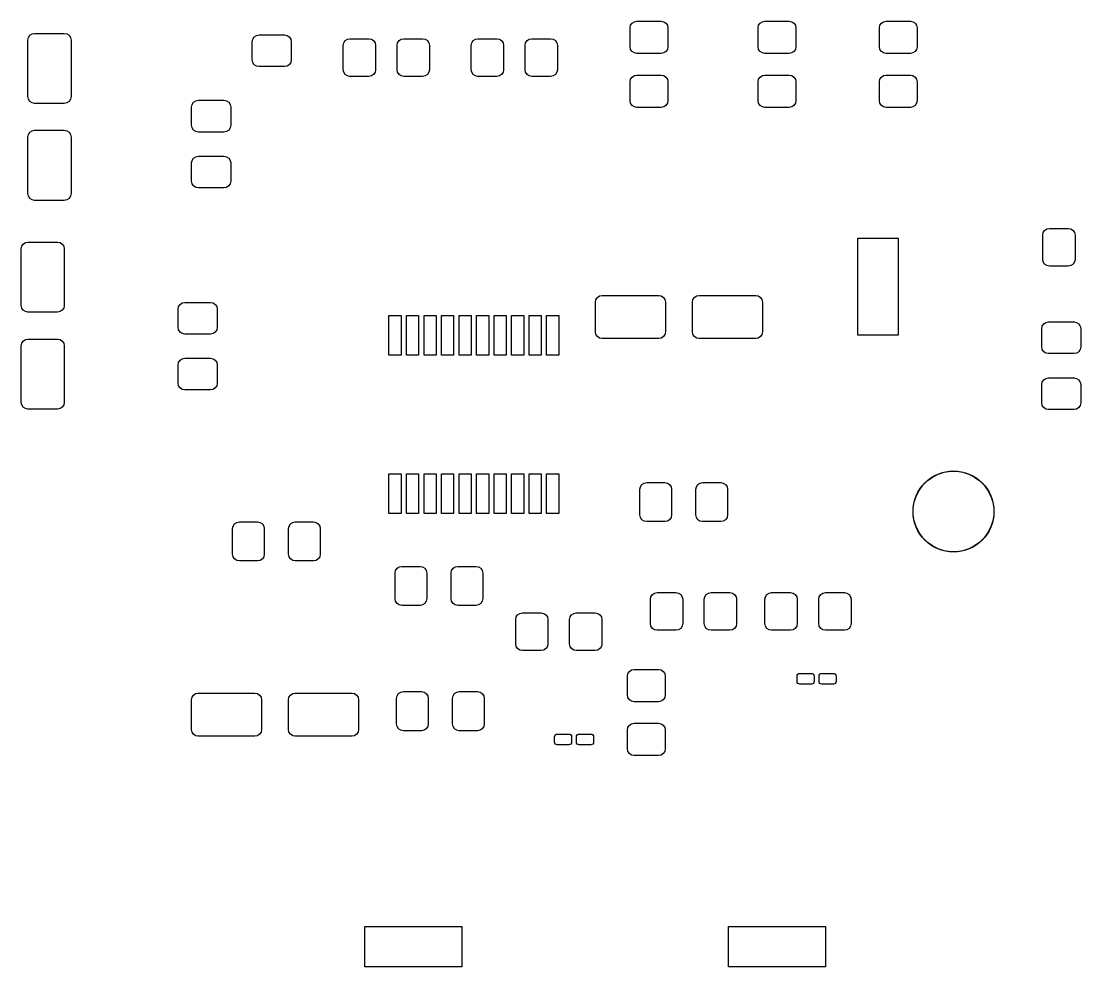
# Model space of a CAD drawing. Extents: x 2.21 to 8.82, y -5.68 to -2.98.
# Drawn here: x 3.886 to 5.434, y -5.61 to -4.228 of the extents above; entities that cross this region are included whole.
import ezdxf

# ---------------------------------------------------------------- set-up
doc = ezdxf.new("R2010")
doc.units = 0
doc.header["$MEASUREMENT"] = 0
doc.layers.add('BLACK', color=7, linetype='CONTINUOUS')

msp = doc.modelspace()

# ---------------------------------------------------------------- linework, layer by layer
at = {"layer": 'BLACK', "linetype": 'CONTINUOUS'}
for p, q in [((4.7756, -4.2382), (4.7763, -4.2344)), ((4.7756, -4.2657), (4.7756, -4.2382)), ((4.7763, -4.2344), (4.7785, -4.2312)), ((4.7785, -4.2312), (4.7817, -4.2291)), ((4.7817, -4.2291), (4.7854, -4.2283)), ((4.7854, -4.2283), (4.8209, -4.2283)), ((4.8209, -4.2283), (4.8246, -4.2291)), ((4.8246, -4.2291), (4.8278, -4.2312)), ((4.8278, -4.2312), (4.83, -4.2344)), ((4.83, -4.2344), (4.8307, -4.2382)), ((4.8307, -4.2382), (4.8307, -4.2657)), ((4.9626, -4.2382), (4.9633, -4.2344)), ((4.9626, -4.2657), (4.9626, -4.2382)), ((4.9633, -4.2344), (4.9655, -4.2312)), ((4.9655, -4.2312), (4.9687, -4.2291)), ((4.9687, -4.2291), (4.9724, -4.2283)), ((4.9724, -4.2283), (5.0079, -4.2283)), ((5.0079, -4.2283), (5.0116, -4.2291)), ((5.0116, -4.2291), (5.0148, -4.2312)), ((5.0148, -4.2312), (5.017, -4.2344)), ((5.017, -4.2344), (5.0177, -4.2382)), ((5.0177, -4.2382), (5.0177, -4.2657)), ((5.1398, -4.2382), (5.1405, -4.2344)), ((5.1398, -4.2657), (5.1398, -4.2382)), ((5.1405, -4.2344), (5.1426, -4.2312)), ((5.1426, -4.2312), (5.1458, -4.2291)), ((5.1458, -4.2291), (5.1496, -4.2283)), ((5.1496, -4.2283), (5.185, -4.2283)), ((5.185, -4.2283), (5.1888, -4.2291)), ((5.1888, -4.2291), (5.192, -4.2312)), ((5.192, -4.2312), (5.1941, -4.2344)), ((5.1941, -4.2344), (5.1949, -4.2382)), ((5.1949, -4.2382), (5.1949, -4.2657)), ((3.8957, -4.2559), (3.8964, -4.2521)), ((3.8957, -4.3386), (3.8957, -4.2559)), ((3.8964, -4.2521), (3.8986, -4.2489)), ((3.8986, -4.2489), (3.9017, -4.2468)), ((3.9017, -4.2468), (3.9055, -4.2461)), ((3.9055, -4.2461), (3.9488, -4.2461)), ((3.9488, -4.2461), (3.9526, -4.2468)), ((3.9526, -4.2468), (3.9558, -4.2489)), ((3.9558, -4.2489), (3.9579, -4.2521)), ((3.9579, -4.2521), (3.9587, -4.2559)), ((3.9587, -4.2559), (3.9587, -4.3386)), ((4.2234, -4.2584), (4.2242, -4.2546)), ((4.2242, -4.2546), (4.2263, -4.2514)), ((4.2263, -4.2514), (4.2295, -4.2493)), ((4.2295, -4.2493), (4.2333, -4.2485)), ((4.2333, -4.2485), (4.2707, -4.2485)), ((4.2707, -4.2485), (4.2744, -4.2493)), ((4.2744, -4.2493), (4.2776, -4.2514)), ((4.2776, -4.2514), (4.2798, -4.2546)), ((4.2798, -4.2546), (4.2805, -4.2584)), ((4.357, -4.26), (4.3592, -4.2568)), ((4.3592, -4.2568), (4.3624, -4.2547)), ((4.3624, -4.2547), (4.3661, -4.2539)), ((4.3661, -4.2539), (4.3937, -4.2539)), ((4.3937, -4.2539), (4.3975, -4.2547)), ((4.3975, -4.2547), (4.4007, -4.2568)), ((4.4007, -4.2568), (4.4028, -4.26)), ((4.4358, -4.26), (4.4379, -4.2568)), ((4.4379, -4.2568), (4.4411, -4.2547)), ((4.4411, -4.2547), (4.4449, -4.2539)), ((4.4449, -4.2539), (4.4724, -4.2539)), ((4.4724, -4.2539), (4.4762, -4.2547)), ((4.4762, -4.2547), (4.4794, -4.2568)), ((4.4794, -4.2568), (4.4815, -4.26)), ((4.5441, -4.26), (4.5462, -4.2568)), ((4.5462, -4.2568), (4.5494, -4.2547)), ((4.5494, -4.2547), (4.5531, -4.2539)), ((4.5531, -4.2539), (4.5807, -4.2539)), ((4.5807, -4.2539), (4.5845, -4.2547)), ((4.5845, -4.2547), (4.5877, -4.2568)), ((4.5877, -4.2568), (4.5898, -4.26)), ((4.6228, -4.26), (4.6249, -4.2568)), ((4.6249, -4.2568), (4.6281, -4.2547)), ((4.6281, -4.2547), (4.6319, -4.2539)), ((4.6319, -4.2539), (4.6594, -4.2539)), ((4.6594, -4.2539), (4.6632, -4.2547)), ((4.6632, -4.2547), (4.6664, -4.2568)), ((4.6664, -4.2568), (4.6685, -4.26)), ((4.2234, -4.2849), (4.2234, -4.2584)), ((4.2805, -4.2584), (4.2805, -4.2849)), ((4.3563, -4.2638), (4.357, -4.26)), ((4.3563, -4.2992), (4.3563, -4.2638)), ((4.4028, -4.26), (4.4035, -4.2638)), ((4.4035, -4.2638), (4.4035, -4.2992)), ((4.435, -4.2638), (4.4358, -4.26)), ((4.435, -4.2992), (4.435, -4.2638)), ((4.4815, -4.26), (4.4823, -4.2638)), ((4.4823, -4.2638), (4.4823, -4.2992)), ((4.5433, -4.2638), (4.5441, -4.26)), ((4.5433, -4.2992), (4.5433, -4.2638)), ((4.5898, -4.26), (4.5906, -4.2638)), ((4.5906, -4.2638), (4.5906, -4.2992)), ((4.622, -4.2638), (4.6228, -4.26)), ((4.622, -4.2992), (4.622, -4.2638)), ((4.6685, -4.26), (4.6693, -4.2638)), ((4.6693, -4.2638), (4.6693, -4.2992)), ((4.7763, -4.2695), (4.7756, -4.2657)), ((4.7785, -4.2727), (4.7763, -4.2695)), ((4.7817, -4.2748), (4.7785, -4.2727)), ((4.8278, -4.2727), (4.8246, -4.2748)), ((4.83, -4.2695), (4.8278, -4.2727)), ((4.8307, -4.2657), (4.83, -4.2695)), ((4.9633, -4.2695), (4.9626, -4.2657)), ((4.9655, -4.2727), (4.9633, -4.2695)), ((4.9687, -4.2748), (4.9655, -4.2727)), ((5.0148, -4.2727), (5.0116, -4.2748)), ((5.017, -4.2695), (5.0148, -4.2727)), ((5.0177, -4.2657), (5.017, -4.2695)), ((5.1405, -4.2695), (5.1398, -4.2657)), ((5.1426, -4.2727), (5.1405, -4.2695)), ((5.1458, -4.2748), (5.1426, -4.2727)), ((5.192, -4.2727), (5.1888, -4.2748)), ((5.1941, -4.2695), (5.192, -4.2727)), ((5.1949, -4.2657), (5.1941, -4.2695)), ((4.2242, -4.2887), (4.2234, -4.2849)), ((4.2805, -4.2849), (4.2798, -4.2887)), ((4.7854, -4.2756), (4.7817, -4.2748)), ((4.8209, -4.2756), (4.7854, -4.2756)), ((4.8246, -4.2748), (4.8209, -4.2756)), ((4.9724, -4.2756), (4.9687, -4.2748)), ((5.0079, -4.2756), (4.9724, -4.2756)), ((5.0116, -4.2748), (5.0079, -4.2756)), ((5.1496, -4.2756), (5.1458, -4.2748)), ((5.185, -4.2756), (5.1496, -4.2756)), ((5.1888, -4.2748), (5.185, -4.2756)), ((4.2263, -4.2919), (4.2242, -4.2887)), ((4.2295, -4.294), (4.2263, -4.2919)), ((4.2333, -4.2948), (4.2295, -4.294)), ((4.2707, -4.2948), (4.2333, -4.2948)), ((4.2744, -4.294), (4.2707, -4.2948)), ((4.2776, -4.2919), (4.2744, -4.294)), ((4.2798, -4.2887), (4.2776, -4.2919)), ((4.357, -4.303), (4.3563, -4.2992)), ((4.3592, -4.3062), (4.357, -4.303)), ((4.4028, -4.303), (4.4007, -4.3062)), ((4.4035, -4.2992), (4.4028, -4.303)), ((4.4358, -4.303), (4.435, -4.2992)), ((4.4379, -4.3062), (4.4358, -4.303)), ((4.4815, -4.303), (4.4794, -4.3062)), ((4.4823, -4.2992), (4.4815, -4.303)), ((4.5441, -4.303), (4.5433, -4.2992)), ((4.5462, -4.3062), (4.5441, -4.303)), ((4.5898, -4.303), (4.5877, -4.3062)), ((4.5906, -4.2992), (4.5898, -4.303)), ((4.6228, -4.303), (4.622, -4.2992)), ((4.6249, -4.3062), (4.6228, -4.303)), ((4.6685, -4.303), (4.6664, -4.3062)), ((4.6693, -4.2992), (4.6685, -4.303)), ((4.3624, -4.3083), (4.3592, -4.3062)), ((4.3661, -4.3091), (4.3624, -4.3083)), ((4.3937, -4.3091), (4.3661, -4.3091)), ((4.3975, -4.3083), (4.3937, -4.3091)), ((4.4007, -4.3062), (4.3975, -4.3083)), ((4.4411, -4.3083), (4.4379, -4.3062)), ((4.4449, -4.3091), (4.4411, -4.3083)), ((4.4724, -4.3091), (4.4449, -4.3091)), ((4.4762, -4.3083), (4.4724, -4.3091)), ((4.4794, -4.3062), (4.4762, -4.3083)), ((4.5494, -4.3083), (4.5462, -4.3062)), ((4.5531, -4.3091), (4.5494, -4.3083)), ((4.5807, -4.3091), (4.5531, -4.3091)), ((4.5845, -4.3083), (4.5807, -4.3091)), ((4.5877, -4.3062), (4.5845, -4.3083)), ((4.6281, -4.3083), (4.6249, -4.3062)), ((4.6319, -4.3091), (4.6281, -4.3083)), ((4.6594, -4.3091), (4.6319, -4.3091)), ((4.6632, -4.3083), (4.6594, -4.3091)), ((4.6664, -4.3062), (4.6632, -4.3083)), ((4.7756, -4.3169), (4.7763, -4.3132)), ((4.7756, -4.3445), (4.7756, -4.3169)), ((4.7763, -4.3132), (4.7785, -4.31)), ((4.7785, -4.31), (4.7817, -4.3078)), ((4.7817, -4.3078), (4.7854, -4.3071)), ((4.7854, -4.3071), (4.8209, -4.3071)), ((4.8209, -4.3071), (4.8246, -4.3078)), ((4.8246, -4.3078), (4.8278, -4.31)), ((4.8278, -4.31), (4.83, -4.3132)), ((4.83, -4.3132), (4.8307, -4.3169)), ((4.8307, -4.3169), (4.8307, -4.3445)), ((4.9626, -4.3169), (4.9633, -4.3132)), ((4.9626, -4.3445), (4.9626, -4.3169)), ((4.9633, -4.3132), (4.9655, -4.31)), ((4.9655, -4.31), (4.9687, -4.3078)), ((4.9687, -4.3078), (4.9724, -4.3071)), ((4.9724, -4.3071), (5.0079, -4.3071)), ((5.0079, -4.3071), (5.0116, -4.3078)), ((5.0116, -4.3078), (5.0148, -4.31)), ((5.0148, -4.31), (5.017, -4.3132)), ((5.017, -4.3132), (5.0177, -4.3169)), ((5.0177, -4.3169), (5.0177, -4.3445)), ((5.1398, -4.3169), (5.1405, -4.3132)), ((5.1398, -4.3445), (5.1398, -4.3169)), ((5.1405, -4.3132), (5.1426, -4.31)), ((5.1426, -4.31), (5.1458, -4.3078)), ((5.1458, -4.3078), (5.1496, -4.3071)), ((5.1496, -4.3071), (5.185, -4.3071)), ((5.185, -4.3071), (5.1888, -4.3078)), ((5.1888, -4.3078), (5.192, -4.31)), ((5.192, -4.31), (5.1941, -4.3132)), ((5.1941, -4.3132), (5.1949, -4.3169)), ((5.1949, -4.3169), (5.1949, -4.3445)), ((3.8964, -4.3423), (3.8957, -4.3386)), ((3.8986, -4.3455), (3.8964, -4.3423)), ((3.9017, -4.3477), (3.8986, -4.3455)), ((3.9055, -4.3484), (3.9017, -4.3477)), ((3.9488, -4.3484), (3.9055, -4.3484)), ((3.9526, -4.3477), (3.9488, -4.3484)), ((3.9558, -4.3455), (3.9526, -4.3477)), ((3.9579, -4.3423), (3.9558, -4.3455)), ((3.9587, -4.3386), (3.9579, -4.3423)), ((4.1348, -4.3538), (4.1356, -4.3501)), ((4.1356, -4.3501), (4.1377, -4.3469)), ((4.1377, -4.3469), (4.1409, -4.3447)), ((4.1409, -4.3447), (4.1447, -4.344)), ((4.1447, -4.344), (4.1821, -4.344)), ((4.1821, -4.344), (4.1859, -4.3447)), ((4.1859, -4.3447), (4.189, -4.3469)), ((4.189, -4.3469), (4.1912, -4.3501)), ((4.1912, -4.3501), (4.1919, -4.3538)), ((4.7763, -4.3483), (4.7756, -4.3445)), ((4.7785, -4.3514), (4.7763, -4.3483)), ((4.83, -4.3483), (4.8278, -4.3514)), ((4.8307, -4.3445), (4.83, -4.3483)), ((4.9633, -4.3483), (4.9626, -4.3445)), ((4.9655, -4.3514), (4.9633, -4.3483)), ((5.017, -4.3483), (5.0148, -4.3514)), ((5.0177, -4.3445), (5.017, -4.3483)), ((5.1405, -4.3483), (5.1398, -4.3445)), ((5.1426, -4.3514), (5.1405, -4.3483)), ((5.1941, -4.3483), (5.192, -4.3514)), ((5.1949, -4.3445), (5.1941, -4.3483)), ((4.1348, -4.3804), (4.1348, -4.3538)), ((4.1919, -4.3538), (4.1919, -4.3804)), ((4.7817, -4.3536), (4.7785, -4.3514)), ((4.7854, -4.3543), (4.7817, -4.3536)), ((4.8209, -4.3543), (4.7854, -4.3543)), ((4.8246, -4.3536), (4.8209, -4.3543)), ((4.8278, -4.3514), (4.8246, -4.3536)), ((4.9687, -4.3536), (4.9655, -4.3514)), ((4.9724, -4.3543), (4.9687, -4.3536)), ((5.0079, -4.3543), (4.9724, -4.3543)), ((5.0116, -4.3536), (5.0079, -4.3543)), ((5.0148, -4.3514), (5.0116, -4.3536)), ((5.1458, -4.3536), (5.1426, -4.3514)), ((5.1496, -4.3543), (5.1458, -4.3536)), ((5.185, -4.3543), (5.1496, -4.3543)), ((5.1888, -4.3536), (5.185, -4.3543)), ((5.192, -4.3514), (5.1888, -4.3536)), ((4.1356, -4.3842), (4.1348, -4.3804)), ((4.1919, -4.3804), (4.1912, -4.3842)), ((3.8957, -4.3976), (3.8964, -4.3939)), ((3.8964, -4.3939), (3.8986, -4.3907)), ((3.8986, -4.3907), (3.9017, -4.3885)), ((3.9017, -4.3885), (3.9055, -4.3878)), ((3.9055, -4.3878), (3.9488, -4.3878)), ((3.9488, -4.3878), (3.9526, -4.3885)), ((3.9526, -4.3885), (3.9558, -4.3907)), ((3.9558, -4.3907), (3.9579, -4.3939)), ((3.9579, -4.3939), (3.9587, -4.3976)), ((4.1377, -4.3874), (4.1356, -4.3842)), ((4.1409, -4.3895), (4.1377, -4.3874)), ((4.1447, -4.3903), (4.1409, -4.3895)), ((4.1821, -4.3903), (4.1447, -4.3903)), ((4.1859, -4.3895), (4.1821, -4.3903)), ((4.189, -4.3874), (4.1859, -4.3895)), ((4.1912, -4.3842), (4.189, -4.3874)), ((3.8957, -4.4803), (3.8957, -4.3976)), ((3.9587, -4.3976), (3.9587, -4.4803)), ((4.1377, -4.4286), (4.1409, -4.4264)), ((4.1409, -4.4264), (4.1447, -4.4257)), ((4.1447, -4.4257), (4.1821, -4.4257)), ((4.1821, -4.4257), (4.1859, -4.4264)), ((4.1859, -4.4264), (4.189, -4.4286)), ((4.1348, -4.4355), (4.1356, -4.4318)), ((4.1348, -4.4621), (4.1348, -4.4355)), ((4.1356, -4.4318), (4.1377, -4.4286)), ((4.189, -4.4286), (4.1912, -4.4318)), ((4.1912, -4.4318), (4.1919, -4.4355)), ((4.1919, -4.4355), (4.1919, -4.4621)), ((4.1356, -4.4659), (4.1348, -4.4621)), ((4.1377, -4.4691), (4.1356, -4.4659)), ((4.1409, -4.4712), (4.1377, -4.4691)), ((4.1447, -4.4719), (4.1409, -4.4712)), ((4.1821, -4.4719), (4.1447, -4.4719)), ((4.1859, -4.4712), (4.1821, -4.4719)), ((4.189, -4.4691), (4.1859, -4.4712)), ((4.1912, -4.4659), (4.189, -4.4691)), ((4.1919, -4.4621), (4.1912, -4.4659)), ((3.8964, -4.4841), (3.8957, -4.4803)), ((3.8986, -4.4873), (3.8964, -4.4841)), ((3.9017, -4.4894), (3.8986, -4.4873)), ((3.9055, -4.4902), (3.9017, -4.4894)), ((3.9526, -4.4894), (3.9488, -4.4902)), ((3.9558, -4.4873), (3.9526, -4.4894)), ((3.9579, -4.4841), (3.9558, -4.4873)), ((3.9587, -4.4803), (3.9579, -4.4841)), ((3.9488, -4.4902), (3.9055, -4.4902)), ((5.3791, -4.5373), (5.3812, -4.5341)), ((5.3812, -4.5341), (5.3844, -4.5319)), ((5.3844, -4.5319), (5.3881, -4.5312)), ((5.3881, -4.5312), (5.4157, -4.5312)), ((5.4157, -4.5312), (5.4195, -4.5319)), ((5.4195, -4.5319), (5.4227, -4.5341)), ((5.4227, -4.5341), (5.4248, -4.5373)), ((3.8919, -4.5519), (3.8957, -4.5512)), ((3.8957, -4.5512), (3.939, -4.5512)), ((3.939, -4.5512), (3.9427, -4.5519)), ((5.1083, -4.5846), (5.1083, -4.5453)), ((5.1083, -4.5453), (5.1673, -4.5453)), ((5.1673, -4.5453), (5.1673, -4.5846)), ((5.3783, -4.541), (5.3791, -4.5373)), ((5.3783, -4.5765), (5.3783, -4.541)), ((5.4248, -4.5373), (5.4256, -4.541)), ((5.4256, -4.541), (5.4256, -4.5765)), ((3.8858, -4.561), (3.8866, -4.5573)), ((3.8858, -4.6437), (3.8858, -4.561)), ((3.8866, -4.5573), (3.8887, -4.5541)), ((3.8887, -4.5541), (3.8919, -4.5519)), ((3.9427, -4.5519), (3.9459, -4.5541)), ((3.9459, -4.5541), (3.9481, -4.5573)), ((3.9481, -4.5573), (3.9488, -4.561)), ((3.9488, -4.561), (3.9488, -4.6437)), ((5.3791, -4.5802), (5.3783, -4.5765)), ((5.3812, -4.5834), (5.3791, -4.5802)), ((5.4248, -4.5802), (5.4227, -4.5834)), ((5.4256, -4.5765), (5.4248, -4.5802)), ((5.1083, -4.6476), (5.1083, -4.5846)), ((5.1673, -4.5846), (5.1673, -4.6476)), ((5.3844, -4.5855), (5.3812, -4.5834)), ((5.3881, -4.5863), (5.3844, -4.5855)), ((5.4157, -4.5863), (5.3881, -4.5863)), ((5.4195, -4.5855), (5.4157, -4.5863)), ((5.4227, -4.5834), (5.4195, -4.5855)), ((3.8866, -4.6475), (3.8858, -4.6437)), ((3.9488, -4.6437), (3.9481, -4.6475)), ((4.1159, -4.6453), (4.118, -4.6422)), ((4.118, -4.6422), (4.1212, -4.64)), ((4.1212, -4.64), (4.125, -4.6393)), ((4.125, -4.6393), (4.1624, -4.6393)), ((4.1624, -4.6393), (4.1662, -4.64)), ((4.1662, -4.64), (4.1694, -4.6422)), ((4.1694, -4.6422), (4.1715, -4.6453)), ((4.7248, -4.639), (4.7256, -4.6352)), ((4.7248, -4.6823), (4.7248, -4.639)), ((4.7256, -4.6352), (4.7277, -4.632)), ((4.7277, -4.632), (4.7309, -4.6299)), ((4.7309, -4.6299), (4.7346, -4.6291)), ((4.7346, -4.6291), (4.8173, -4.6291)), ((4.8173, -4.6291), (4.8211, -4.6299)), ((4.8211, -4.6299), (4.8243, -4.632)), ((4.8243, -4.632), (4.8264, -4.6352)), ((4.8264, -4.6352), (4.8272, -4.639)), ((4.8272, -4.639), (4.8272, -4.6823)), ((4.8665, -4.639), (4.8673, -4.6352)), ((4.8665, -4.6823), (4.8665, -4.639)), ((4.8673, -4.6352), (4.8694, -4.632)), ((4.8694, -4.632), (4.8726, -4.6299)), ((4.8726, -4.6299), (4.8764, -4.6291)), ((4.8764, -4.6291), (4.9591, -4.6291)), ((4.9591, -4.6291), (4.9628, -4.6299)), ((4.9628, -4.6299), (4.966, -4.632)), ((4.966, -4.632), (4.9681, -4.6352)), ((4.9681, -4.6352), (4.9689, -4.639)), ((4.9689, -4.639), (4.9689, -4.6823)), ((3.8887, -4.6507), (3.8866, -4.6475)), ((3.8919, -4.6528), (3.8887, -4.6507)), ((3.8957, -4.6535), (3.8919, -4.6528)), ((3.939, -4.6535), (3.8957, -4.6535)), ((3.9427, -4.6528), (3.939, -4.6535)), ((3.9459, -4.6507), (3.9427, -4.6528)), ((3.9481, -4.6475), (3.9459, -4.6507)), ((4.1152, -4.6491), (4.1159, -4.6453)), ((4.1152, -4.6757), (4.1152, -4.6491)), ((4.1715, -4.6453), (4.1722, -4.6491)), ((4.1722, -4.6491), (4.1722, -4.6757)), ((4.4232, -4.7165), (4.4232, -4.6584)), ((4.4232, -4.6584), (4.4409, -4.6584)), ((4.4409, -4.6584), (4.4409, -4.7165)), ((4.4488, -4.7165), (4.4488, -4.6584)), ((4.4488, -4.6584), (4.4665, -4.6584)), ((4.4665, -4.6584), (4.4665, -4.7165)), ((4.4744, -4.7165), (4.4744, -4.6584)), ((4.4744, -4.6584), (4.4921, -4.6584)), ((4.4921, -4.6584), (4.4921, -4.7165)), ((4.5, -4.7165), (4.5, -4.6584)), ((4.5, -4.6584), (4.5177, -4.6584)), ((4.5177, -4.6584), (4.5177, -4.7165)), ((4.5256, -4.7165), (4.5256, -4.6584)), ((4.5256, -4.6584), (4.5433, -4.6584)), ((4.5433, -4.6584), (4.5433, -4.7165)), ((4.5512, -4.7165), (4.5512, -4.6584)), ((4.5512, -4.6584), (4.5689, -4.6584)), ((4.5689, -4.6584), (4.5689, -4.7165)), ((4.5768, -4.7165), (4.5768, -4.6584)), ((4.5768, -4.6584), (4.5945, -4.6584)), ((4.5945, -4.6584), (4.5945, -4.7165)), ((4.6024, -4.7165), (4.6024, -4.6584)), ((4.6024, -4.6584), (4.6201, -4.6584)), ((4.6201, -4.6584), (4.6201, -4.7165)), ((4.628, -4.7165), (4.628, -4.6584)), ((4.628, -4.6584), (4.6457, -4.6584)), ((4.6457, -4.6584), (4.6457, -4.7165)), ((4.6535, -4.7165), (4.6535, -4.6584)), ((4.6535, -4.6584), (4.6713, -4.6584)), ((4.6713, -4.6584), (4.6713, -4.7165)), ((5.1083, -4.687), (5.1083, -4.6476)), ((5.1673, -4.6476), (5.1673, -4.687)), ((5.3769, -4.6777), (5.3777, -4.674)), ((5.3777, -4.674), (5.3798, -4.6708)), ((5.3798, -4.6708), (5.383, -4.6686)), ((5.383, -4.6686), (5.3868, -4.6679)), ((5.3868, -4.6679), (5.4242, -4.6679)), ((5.4242, -4.6679), (5.4279, -4.6686)), ((5.4279, -4.6686), (5.4311, -4.6708)), ((5.4311, -4.6708), (5.4333, -4.674)), ((5.4333, -4.674), (5.434, -4.6777)), ((4.1159, -4.6795), (4.1152, -4.6757)), ((4.118, -4.6826), (4.1159, -4.6795)), ((4.1212, -4.6848), (4.118, -4.6826)), ((4.125, -4.6855), (4.1212, -4.6848)), ((4.1624, -4.6855), (4.125, -4.6855)), ((4.1662, -4.6848), (4.1624, -4.6855)), ((4.1694, -4.6826), (4.1662, -4.6848)), ((4.1715, -4.6795), (4.1694, -4.6826)), ((4.1722, -4.6757), (4.1715, -4.6795)), ((4.7256, -4.6861), (4.7248, -4.6823)), ((4.7277, -4.6892), (4.7256, -4.6861)), ((4.7309, -4.6914), (4.7277, -4.6892)), ((4.8243, -4.6892), (4.8211, -4.6914)), ((4.8264, -4.6861), (4.8243, -4.6892)), ((4.8272, -4.6823), (4.8264, -4.6861)), ((4.8673, -4.6861), (4.8665, -4.6823)), ((4.8694, -4.6892), (4.8673, -4.6861)), ((4.8726, -4.6914), (4.8694, -4.6892)), ((4.966, -4.6892), (4.9628, -4.6914)), ((4.9681, -4.6861), (4.966, -4.6892)), ((4.9689, -4.6823), (4.9681, -4.6861)), ((5.1673, -4.687), (5.1083, -4.687)), ((5.3769, -4.7043), (5.3769, -4.6777)), ((5.434, -4.6777), (5.434, -4.7043)), ((3.8858, -4.7028), (3.8866, -4.699)), ((3.8858, -4.7854), (3.8858, -4.7028)), ((3.8866, -4.699), (3.8887, -4.6958)), ((3.8887, -4.6958), (3.8919, -4.6937)), ((3.8919, -4.6937), (3.8957, -4.6929)), ((3.8957, -4.6929), (3.939, -4.6929)), ((3.939, -4.6929), (3.9427, -4.6937)), ((3.9427, -4.6937), (3.9459, -4.6958)), ((3.9459, -4.6958), (3.9481, -4.699)), ((3.9481, -4.699), (3.9488, -4.7028)), ((3.9488, -4.7028), (3.9488, -4.7854)), ((4.7346, -4.6921), (4.7309, -4.6914)), ((4.8173, -4.6921), (4.7346, -4.6921)), ((4.8211, -4.6914), (4.8173, -4.6921)), ((4.8764, -4.6921), (4.8726, -4.6914)), ((4.9591, -4.6921), (4.8764, -4.6921)), ((4.9628, -4.6914), (4.9591, -4.6921)), ((5.3777, -4.7081), (5.3769, -4.7043)), ((5.434, -4.7043), (5.4333, -4.7081)), ((4.118, -4.7238), (4.1212, -4.7217)), ((4.1212, -4.7217), (4.125, -4.721)), ((4.125, -4.721), (4.1624, -4.721)), ((4.1624, -4.721), (4.1662, -4.7217)), ((4.1662, -4.7217), (4.1694, -4.7238)), ((4.4409, -4.7165), (4.4232, -4.7165)), ((4.4665, -4.7165), (4.4488, -4.7165)), ((4.4921, -4.7165), (4.4744, -4.7165)), ((4.5177, -4.7165), (4.5, -4.7165)), ((4.5433, -4.7165), (4.5256, -4.7165)), ((4.5689, -4.7165), (4.5512, -4.7165)), ((4.5945, -4.7165), (4.5768, -4.7165)), ((4.6201, -4.7165), (4.6024, -4.7165)), ((4.6457, -4.7165), (4.628, -4.7165)), ((4.6713, -4.7165), (4.6535, -4.7165)), ((5.3798, -4.7113), (5.3777, -4.7081)), ((5.383, -4.7134), (5.3798, -4.7113)), ((5.3868, -4.7142), (5.383, -4.7134)), ((5.4242, -4.7142), (5.3868, -4.7142)), ((5.4279, -4.7134), (5.4242, -4.7142)), ((5.4311, -4.7113), (5.4279, -4.7134)), ((5.4333, -4.7081), (5.4311, -4.7113)), ((4.1152, -4.7308), (4.1159, -4.727)), ((4.1152, -4.7574), (4.1152, -4.7308)), ((4.1159, -4.727), (4.118, -4.7238)), ((4.1694, -4.7238), (4.1715, -4.727)), ((4.1715, -4.727), (4.1722, -4.7308)), ((4.1722, -4.7308), (4.1722, -4.7574)), ((5.3777, -4.7557), (5.3798, -4.7525)), ((5.3798, -4.7525), (5.383, -4.7503)), ((5.383, -4.7503), (5.3868, -4.7496)), ((5.3868, -4.7496), (5.4242, -4.7496)), ((5.4242, -4.7496), (5.4279, -4.7503)), ((5.4279, -4.7503), (5.4311, -4.7525)), ((5.4311, -4.7525), (5.4333, -4.7557)), ((4.1159, -4.7611), (4.1152, -4.7574)), ((4.118, -4.7643), (4.1159, -4.7611)), ((4.1212, -4.7665), (4.118, -4.7643)), ((4.125, -4.7672), (4.1212, -4.7665)), ((4.1624, -4.7672), (4.125, -4.7672)), ((4.1662, -4.7665), (4.1624, -4.7672)), ((4.1694, -4.7643), (4.1662, -4.7665)), ((4.1715, -4.7611), (4.1694, -4.7643)), ((4.1722, -4.7574), (4.1715, -4.7611)), ((5.3769, -4.7594), (5.3777, -4.7557)), ((5.3769, -4.786), (5.3769, -4.7594)), ((5.4333, -4.7557), (5.434, -4.7594)), ((5.434, -4.7594), (5.434, -4.786)), ((3.8866, -4.7892), (3.8858, -4.7854)), ((3.8887, -4.7924), (3.8866, -4.7892)), ((3.8919, -4.7945), (3.8887, -4.7924)), ((3.8957, -4.7953), (3.8919, -4.7945)), ((3.939, -4.7953), (3.8957, -4.7953)), ((3.9427, -4.7945), (3.939, -4.7953)), ((3.9459, -4.7924), (3.9427, -4.7945)), ((3.9481, -4.7892), (3.9459, -4.7924)), ((3.9488, -4.7854), (3.9481, -4.7892)), ((5.3777, -4.7898), (5.3769, -4.786)), ((5.3798, -4.793), (5.3777, -4.7898)), ((5.383, -4.7951), (5.3798, -4.793)), ((5.3868, -4.7958), (5.383, -4.7951)), ((5.4242, -4.7958), (5.3868, -4.7958)), ((5.4279, -4.7951), (5.4242, -4.7958)), ((5.4311, -4.793), (5.4279, -4.7951)), ((5.4333, -4.7898), (5.4311, -4.793)), ((5.434, -4.786), (5.4333, -4.7898)), ((4.4232, -4.9479), (4.4232, -4.8898)), ((4.4232, -4.8898), (4.4409, -4.8898)), ((4.4409, -4.8898), (4.4409, -4.9479)), ((4.4488, -4.9479), (4.4488, -4.8898)), ((4.4488, -4.8898), (4.4665, -4.8898)), ((4.4665, -4.8898), (4.4665, -4.9479)), ((4.4744, -4.9479), (4.4744, -4.8898)), ((4.4744, -4.8898), (4.4921, -4.8898)), ((4.4921, -4.8898), (4.4921, -4.9479)), ((4.5, -4.9479), (4.5, -4.8898)), ((4.5, -4.8898), (4.5177, -4.8898)), ((4.5177, -4.8898), (4.5177, -4.9479)), ((4.5256, -4.9479), (4.5256, -4.8898)), ((4.5256, -4.8898), (4.5433, -4.8898)), ((4.5433, -4.8898), (4.5433, -4.9479)), ((4.5512, -4.9479), (4.5512, -4.8898)), ((4.5512, -4.8898), (4.5689, -4.8898)), ((4.5689, -4.8898), (4.5689, -4.9479)), ((4.5768, -4.9479), (4.5768, -4.8898)), ((4.5768, -4.8898), (4.5945, -4.8898)), ((4.5945, -4.8898), (4.5945, -4.9479)), ((4.6024, -4.9479), (4.6024, -4.8898)), ((4.6024, -4.8898), (4.6201, -4.8898)), ((4.6201, -4.8898), (4.6201, -4.9479)), ((4.628, -4.9479), (4.628, -4.8898)), ((4.628, -4.8898), (4.6457, -4.8898)), ((4.6457, -4.8898), (4.6457, -4.9479)), ((4.6535, -4.9479), (4.6535, -4.8898)), ((4.6535, -4.8898), (4.6713, -4.8898)), ((4.6713, -4.8898), (4.6713, -4.9479)), ((5.2172, -4.8945), (5.2254, -4.8903)), ((5.2254, -4.8903), (5.2342, -4.8875)), ((5.2342, -4.8875), (5.2434, -4.886)), ((5.2434, -4.886), (5.2527, -4.886)), ((5.2527, -4.886), (5.2618, -4.8875)), ((5.2618, -4.8875), (5.2706, -4.8903)), ((5.2706, -4.8903), (5.2789, -4.8945)), ((4.7906, -4.9086), (4.7927, -4.9054)), ((4.7927, -4.9054), (4.7959, -4.9033)), ((4.7959, -4.9033), (4.7997, -4.9026)), ((4.7997, -4.9026), (4.8263, -4.9026)), ((4.8263, -4.9026), (4.83, -4.9033)), ((4.83, -4.9033), (4.8332, -4.9054)), ((4.8332, -4.9054), (4.8354, -4.9086)), ((4.8723, -4.9086), (4.8744, -4.9054)), ((4.8744, -4.9054), (4.8776, -4.9033)), ((4.8776, -4.9033), (4.8814, -4.9026)), ((4.8814, -4.9026), (4.908, -4.9026)), ((4.908, -4.9026), (4.9117, -4.9033)), ((4.9117, -4.9033), (4.9149, -4.9054)), ((4.9149, -4.9054), (4.9171, -4.9086)), ((5.1977, -4.914), (5.2031, -4.9065)), ((5.2031, -4.9065), (5.2097, -4.9)), ((5.2097, -4.9), (5.2172, -4.8945)), ((5.2789, -4.8945), (5.2864, -4.9)), ((5.2864, -4.9), (5.2929, -4.9065)), ((5.2929, -4.9065), (5.2984, -4.914)), ((4.7899, -4.9124), (4.7906, -4.9086)), ((4.7899, -4.9498), (4.7899, -4.9124)), ((4.8354, -4.9086), (4.8361, -4.9124)), ((4.8361, -4.9124), (4.8361, -4.9498)), ((4.8716, -4.9124), (4.8723, -4.9086)), ((4.8716, -4.9498), (4.8716, -4.9124)), ((4.9171, -4.9086), (4.9178, -4.9124)), ((4.9178, -4.9124), (4.9178, -4.9498)), ((5.1906, -4.9311), (5.1935, -4.9223)), ((5.1935, -4.9223), (5.1977, -4.914)), ((5.2984, -4.914), (5.3026, -4.9223)), ((5.3026, -4.9223), (5.3055, -4.9311)), ((5.1892, -4.9402), (5.1906, -4.9311)), ((5.3055, -4.9311), (5.3069, -4.9402)), ((4.4409, -4.9479), (4.4232, -4.9479)), ((4.4665, -4.9479), (4.4488, -4.9479)), ((4.4921, -4.9479), (4.4744, -4.9479)), ((4.5177, -4.9479), (4.5, -4.9479)), ((4.5433, -4.9479), (4.5256, -4.9479)), ((4.5689, -4.9479), (4.5512, -4.9479)), ((4.5945, -4.9479), (4.5768, -4.9479)), ((4.6201, -4.9479), (4.6024, -4.9479)), ((4.6457, -4.9479), (4.628, -4.9479)), ((4.6713, -4.9479), (4.6535, -4.9479)), ((4.7906, -4.9536), (4.7899, -4.9498)), ((4.7927, -4.9568), (4.7906, -4.9536)), ((4.8354, -4.9536), (4.8332, -4.9568)), ((4.8361, -4.9498), (4.8354, -4.9536)), ((4.8723, -4.9536), (4.8716, -4.9498)), ((4.8744, -4.9568), (4.8723, -4.9536)), ((4.9171, -4.9536), (4.9149, -4.9568)), ((4.9178, -4.9498), (4.9171, -4.9536)), ((5.1892, -4.9495), (5.1892, -4.9402)), ((5.1906, -4.9587), (5.1892, -4.9495)), ((5.3069, -4.9495), (5.3055, -4.9587)), ((5.3069, -4.9402), (5.3069, -4.9495)), ((4.1948, -4.9699), (4.1955, -4.9661)), ((4.1955, -4.9661), (4.1977, -4.9629)), ((4.1977, -4.9629), (4.2009, -4.9608)), ((4.2009, -4.9608), (4.2046, -4.96)), ((4.2046, -4.96), (4.2312, -4.96)), ((4.2312, -4.96), (4.235, -4.9608)), ((4.235, -4.9608), (4.2382, -4.9629)), ((4.2382, -4.9629), (4.2403, -4.9661)), ((4.2403, -4.9661), (4.241, -4.9699)), ((4.2765, -4.9699), (4.2772, -4.9661)), ((4.2772, -4.9661), (4.2794, -4.9629)), ((4.2794, -4.9629), (4.2826, -4.9608)), ((4.2826, -4.9608), (4.2863, -4.96)), ((4.2863, -4.96), (4.3129, -4.96)), ((4.3129, -4.96), (4.3167, -4.9608)), ((4.3167, -4.9608), (4.3199, -4.9629)), ((4.3199, -4.9629), (4.322, -4.9661)), ((4.322, -4.9661), (4.3227, -4.9699)), ((4.7959, -4.9589), (4.7927, -4.9568)), ((4.7997, -4.9596), (4.7959, -4.9589)), ((4.8263, -4.9596), (4.7997, -4.9596)), ((4.83, -4.9589), (4.8263, -4.9596)), ((4.8332, -4.9568), (4.83, -4.9589)), ((4.8776, -4.9589), (4.8744, -4.9568)), ((4.8814, -4.9596), (4.8776, -4.9589)), ((4.908, -4.9596), (4.8814, -4.9596)), ((4.9117, -4.9589), (4.908, -4.9596)), ((4.9149, -4.9568), (4.9117, -4.9589)), ((5.1935, -4.9675), (5.1906, -4.9587)), ((5.1977, -4.9757), (5.1935, -4.9675)), ((5.3026, -4.9675), (5.2984, -4.9757)), ((5.3055, -4.9587), (5.3026, -4.9675)), ((4.1948, -5.0073), (4.1948, -4.9699)), ((4.241, -4.9699), (4.241, -5.0073)), ((4.2765, -5.0073), (4.2765, -4.9699)), ((4.3227, -4.9699), (4.3227, -5.0073)), ((5.2031, -4.9832), (5.1977, -4.9757)), ((5.2097, -4.9898), (5.2031, -4.9832)), ((5.2929, -4.9832), (5.2864, -4.9898)), ((5.2984, -4.9757), (5.2929, -4.9832)), ((5.2172, -4.9952), (5.2097, -4.9898)), ((5.2254, -4.9994), (5.2172, -4.9952)), ((5.2342, -5.0023), (5.2254, -4.9994)), ((5.2706, -4.9994), (5.2618, -5.0023)), ((5.2789, -4.9952), (5.2706, -4.9994)), ((5.2864, -4.9898), (5.2789, -4.9952)), ((4.1955, -5.0111), (4.1948, -5.0073)), ((4.1977, -5.0142), (4.1955, -5.0111)), ((4.2009, -5.0164), (4.1977, -5.0142)), ((4.2382, -5.0142), (4.235, -5.0164)), ((4.2403, -5.0111), (4.2382, -5.0142)), ((4.241, -5.0073), (4.2403, -5.0111)), ((4.2772, -5.0111), (4.2765, -5.0073)), ((4.2794, -5.0142), (4.2772, -5.0111)), ((4.2826, -5.0164), (4.2794, -5.0142)), ((4.3199, -5.0142), (4.3167, -5.0164)), ((4.322, -5.0111), (4.3199, -5.0142)), ((4.3227, -5.0073), (4.322, -5.0111)), ((5.2434, -5.0038), (5.2342, -5.0023)), ((5.2527, -5.0038), (5.2434, -5.0038)), ((5.2618, -5.0023), (5.2527, -5.0038)), ((4.2046, -5.0171), (4.2009, -5.0164)), ((4.2312, -5.0171), (4.2046, -5.0171)), ((4.235, -5.0164), (4.2312, -5.0171)), ((4.2863, -5.0171), (4.2826, -5.0164)), ((4.3129, -5.0171), (4.2863, -5.0171)), ((4.3167, -5.0164), (4.3129, -5.0171)), ((4.4322, -5.0348), (4.4329, -5.0311)), ((4.4329, -5.0311), (4.4351, -5.0279)), ((4.4351, -5.0279), (4.4383, -5.0257)), ((4.4383, -5.0257), (4.442, -5.025)), ((4.442, -5.025), (4.4686, -5.025)), ((4.4686, -5.025), (4.4724, -5.0257)), ((4.4724, -5.0257), (4.4756, -5.0279)), ((4.4756, -5.0279), (4.4777, -5.0311)), ((4.4777, -5.0311), (4.4784, -5.0348)), ((4.5139, -5.0348), (4.5146, -5.0311)), ((4.5146, -5.0311), (4.5168, -5.0279)), ((4.5168, -5.0279), (4.52, -5.0257)), ((4.52, -5.0257), (4.5237, -5.025)), ((4.5237, -5.025), (4.5503, -5.025)), ((4.5503, -5.025), (4.5541, -5.0257)), ((4.5541, -5.0257), (4.5573, -5.0279)), ((4.5573, -5.0279), (4.5594, -5.0311)), ((4.5594, -5.0311), (4.5601, -5.0348)), ((4.4322, -5.0722), (4.4322, -5.0348)), ((4.4784, -5.0348), (4.4784, -5.0722)), ((4.5139, -5.0722), (4.5139, -5.0348)), ((4.5601, -5.0348), (4.5601, -5.0722)), ((4.4329, -5.076), (4.4322, -5.0722)), ((4.4351, -5.0792), (4.4329, -5.076)), ((4.4777, -5.076), (4.4756, -5.0792)), ((4.4784, -5.0722), (4.4777, -5.076)), ((4.5146, -5.076), (4.5139, -5.0722)), ((4.5168, -5.0792), (4.5146, -5.076)), ((4.5594, -5.076), (4.5573, -5.0792)), ((4.5601, -5.0722), (4.5594, -5.076)), ((4.8051, -5.0732), (4.8059, -5.0695)), ((4.8051, -5.1087), (4.8051, -5.0732)), ((4.8059, -5.0695), (4.808, -5.0663)), ((4.808, -5.0663), (4.8112, -5.0641)), ((4.8112, -5.0641), (4.815, -5.0634)), ((4.815, -5.0634), (4.8425, -5.0634)), ((4.8425, -5.0634), (4.8463, -5.0641)), ((4.8463, -5.0641), (4.8495, -5.0663)), ((4.8495, -5.0663), (4.8516, -5.0695)), ((4.8516, -5.0695), (4.8524, -5.0732)), ((4.8524, -5.0732), (4.8524, -5.1087)), ((4.8839, -5.0732), (4.8846, -5.0695)), ((4.8839, -5.1087), (4.8839, -5.0732)), ((4.8846, -5.0695), (4.8867, -5.0663)), ((4.8867, -5.0663), (4.8899, -5.0641)), ((4.8899, -5.0641), (4.8937, -5.0634)), ((4.8937, -5.0634), (4.9213, -5.0634)), ((4.9213, -5.0634), (4.925, -5.0641)), ((4.925, -5.0641), (4.9282, -5.0663)), ((4.9282, -5.0663), (4.9304, -5.0695)), ((4.9304, -5.0695), (4.9311, -5.0732)), ((4.9311, -5.0732), (4.9311, -5.1087)), ((4.9724, -5.0732), (4.9732, -5.0695)), ((4.9724, -5.1087), (4.9724, -5.0732)), ((4.9732, -5.0695), (4.9753, -5.0663)), ((4.9753, -5.0663), (4.9785, -5.0641)), ((4.9785, -5.0641), (4.9823, -5.0634)), ((4.9823, -5.0634), (5.0098, -5.0634)), ((5.0098, -5.0634), (5.0136, -5.0641)), ((5.0136, -5.0641), (5.0168, -5.0663)), ((5.0168, -5.0663), (5.0189, -5.0695)), ((5.0189, -5.0695), (5.0197, -5.0732)), ((5.0197, -5.0732), (5.0197, -5.1087)), ((5.0512, -5.0732), (5.0519, -5.0695)), ((5.0512, -5.1087), (5.0512, -5.0732)), ((5.0519, -5.0695), (5.0541, -5.0663)), ((5.0541, -5.0663), (5.0573, -5.0641)), ((5.0573, -5.0641), (5.061, -5.0634)), ((5.061, -5.0634), (5.0886, -5.0634)), ((5.0886, -5.0634), (5.0923, -5.0641)), ((5.0923, -5.0641), (5.0955, -5.0663)), ((5.0955, -5.0663), (5.0977, -5.0695)), ((5.0977, -5.0695), (5.0984, -5.0732)), ((5.0984, -5.0732), (5.0984, -5.1087)), ((4.4383, -5.0813), (4.4351, -5.0792)), ((4.442, -5.0821), (4.4383, -5.0813)), ((4.4686, -5.0821), (4.442, -5.0821)), ((4.4724, -5.0813), (4.4686, -5.0821)), ((4.4756, -5.0792), (4.4724, -5.0813)), ((4.52, -5.0813), (4.5168, -5.0792)), ((4.5237, -5.0821), (4.52, -5.0813)), ((4.5503, -5.0821), (4.5237, -5.0821)), ((4.5541, -5.0813), (4.5503, -5.0821)), ((4.5573, -5.0792), (4.5541, -5.0813)), ((4.6143, -5.0937), (4.6181, -5.0929)), ((4.6181, -5.0929), (4.6457, -5.0929)), ((4.6457, -5.0929), (4.6494, -5.0937)), ((4.6931, -5.0937), (4.6969, -5.0929)), ((4.6969, -5.0929), (4.7244, -5.0929)), ((4.7244, -5.0929), (4.7282, -5.0937)), ((4.6083, -5.1028), (4.609, -5.099)), ((4.6083, -5.1382), (4.6083, -5.1028)), ((4.609, -5.099), (4.6112, -5.0958)), ((4.6112, -5.0958), (4.6143, -5.0937)), ((4.6494, -5.0937), (4.6526, -5.0958)), ((4.6526, -5.0958), (4.6548, -5.099)), ((4.6548, -5.099), (4.6555, -5.1028)), ((4.6555, -5.1028), (4.6555, -5.1382)), ((4.687, -5.1028), (4.6878, -5.099)), ((4.687, -5.1382), (4.687, -5.1028)), ((4.6878, -5.099), (4.6899, -5.0958)), ((4.6899, -5.0958), (4.6931, -5.0937)), ((4.7282, -5.0937), (4.7314, -5.0958)), ((4.7314, -5.0958), (4.7335, -5.099)), ((4.7335, -5.099), (4.7343, -5.1028)), ((4.7343, -5.1028), (4.7343, -5.1382)), ((4.8059, -5.1124), (4.8051, -5.1087)), ((4.8524, -5.1087), (4.8516, -5.1124)), ((4.8846, -5.1124), (4.8839, -5.1087)), ((4.9311, -5.1087), (4.9304, -5.1124)), ((4.9732, -5.1124), (4.9724, -5.1087)), ((5.0197, -5.1087), (5.0189, -5.1124)), ((5.0519, -5.1124), (5.0512, -5.1087)), ((5.0984, -5.1087), (5.0977, -5.1124)), ((4.808, -5.1156), (4.8059, -5.1124)), ((4.8112, -5.1178), (4.808, -5.1156)), ((4.815, -5.1185), (4.8112, -5.1178)), ((4.8425, -5.1185), (4.815, -5.1185)), ((4.8463, -5.1178), (4.8425, -5.1185)), ((4.8495, -5.1156), (4.8463, -5.1178)), ((4.8516, -5.1124), (4.8495, -5.1156)), ((4.8867, -5.1156), (4.8846, -5.1124)), ((4.8899, -5.1178), (4.8867, -5.1156)), ((4.8937, -5.1185), (4.8899, -5.1178)), ((4.9213, -5.1185), (4.8937, -5.1185)), ((4.925, -5.1178), (4.9213, -5.1185)), ((4.9282, -5.1156), (4.925, -5.1178)), ((4.9304, -5.1124), (4.9282, -5.1156)), ((4.9753, -5.1156), (4.9732, -5.1124)), ((4.9785, -5.1178), (4.9753, -5.1156)), ((4.9823, -5.1185), (4.9785, -5.1178)), ((5.0098, -5.1185), (4.9823, -5.1185)), ((5.0136, -5.1178), (5.0098, -5.1185)), ((5.0168, -5.1156), (5.0136, -5.1178)), ((5.0189, -5.1124), (5.0168, -5.1156)), ((5.0541, -5.1156), (5.0519, -5.1124)), ((5.0573, -5.1178), (5.0541, -5.1156)), ((5.061, -5.1185), (5.0573, -5.1178)), ((5.0886, -5.1185), (5.061, -5.1185)), ((5.0923, -5.1178), (5.0886, -5.1185)), ((5.0955, -5.1156), (5.0923, -5.1178)), ((5.0977, -5.1124), (5.0955, -5.1156)), ((4.609, -5.142), (4.6083, -5.1382)), ((4.6555, -5.1382), (4.6548, -5.142)), ((4.6878, -5.142), (4.687, -5.1382)), ((4.7343, -5.1382), (4.7335, -5.142)), ((4.6112, -5.1451), (4.609, -5.142)), ((4.6143, -5.1473), (4.6112, -5.1451)), ((4.6181, -5.148), (4.6143, -5.1473)), ((4.6457, -5.148), (4.6181, -5.148)), ((4.6494, -5.1473), (4.6457, -5.148)), ((4.6526, -5.1451), (4.6494, -5.1473)), ((4.6548, -5.142), (4.6526, -5.1451)), ((4.6899, -5.1451), (4.6878, -5.142)), ((4.6931, -5.1473), (4.6899, -5.1451)), ((4.6969, -5.148), (4.6931, -5.1473)), ((4.7244, -5.148), (4.6969, -5.148)), ((4.7282, -5.1473), (4.7244, -5.148)), ((4.7314, -5.1451), (4.7282, -5.1473)), ((4.7335, -5.142), (4.7314, -5.1451)), ((4.7717, -5.1854), (4.7724, -5.1817)), ((4.7717, -5.213), (4.7717, -5.1854)), ((4.7724, -5.1817), (4.7745, -5.1785)), ((4.7745, -5.1785), (4.7777, -5.1763)), ((4.7777, -5.1763), (4.7815, -5.1756)), ((4.7815, -5.1756), (4.8169, -5.1756)), ((4.8169, -5.1756), (4.8207, -5.1763)), ((4.8207, -5.1763), (4.8239, -5.1785)), ((4.8239, -5.1785), (4.826, -5.1817)), ((4.826, -5.1817), (4.8268, -5.1854)), ((4.8268, -5.1854), (4.8268, -5.213)), ((5.0194, -5.1854), (5.0197, -5.1839)), ((5.0194, -5.1933), (5.0194, -5.1854)), ((5.0197, -5.1839), (5.0205, -5.1826)), ((5.0205, -5.1826), (5.0218, -5.1818)), ((5.0218, -5.1818), (5.0233, -5.1815)), ((5.0233, -5.1815), (5.0405, -5.1815)), ((5.0405, -5.1815), (5.042, -5.1818)), ((5.042, -5.1818), (5.0432, -5.1826)), ((5.0432, -5.1826), (5.0441, -5.1839)), ((5.0441, -5.1839), (5.0444, -5.1854)), ((5.0444, -5.1854), (5.0444, -5.1933)), ((5.0515, -5.1854), (5.0518, -5.1839)), ((5.0515, -5.1933), (5.0515, -5.1854)), ((5.0518, -5.1839), (5.0526, -5.1826)), ((5.0526, -5.1826), (5.0539, -5.1818)), ((5.0539, -5.1818), (5.0554, -5.1815)), ((5.0554, -5.1815), (5.0725, -5.1815)), ((5.0725, -5.1815), (5.074, -5.1818)), ((5.074, -5.1818), (5.0753, -5.1826)), ((5.0753, -5.1826), (5.0762, -5.1839)), ((5.0762, -5.1839), (5.0765, -5.1854)), ((5.0765, -5.1854), (5.0765, -5.1933)), ((5.0197, -5.1948), (5.0194, -5.1933)), ((5.0205, -5.1961), (5.0197, -5.1948)), ((5.0218, -5.1969), (5.0205, -5.1961)), ((5.0233, -5.1972), (5.0218, -5.1969)), ((5.0405, -5.1972), (5.0233, -5.1972)), ((5.042, -5.1969), (5.0405, -5.1972)), ((5.0432, -5.1961), (5.042, -5.1969)), ((5.0441, -5.1948), (5.0432, -5.1961)), ((5.0444, -5.1933), (5.0441, -5.1948)), ((5.0518, -5.1948), (5.0515, -5.1933)), ((5.0526, -5.1961), (5.0518, -5.1948)), ((5.0539, -5.1969), (5.0526, -5.1961)), ((5.0554, -5.1972), (5.0539, -5.1969)), ((5.0725, -5.1972), (5.0554, -5.1972)), ((5.074, -5.1969), (5.0725, -5.1972)), ((5.0753, -5.1961), (5.074, -5.1969)), ((5.0762, -5.1948), (5.0753, -5.1961)), ((5.0765, -5.1933), (5.0762, -5.1948)), ((4.1346, -5.2201), (4.1354, -5.2163)), ((4.1354, -5.2163), (4.1375, -5.2131)), ((4.1375, -5.2131), (4.1407, -5.211)), ((4.1407, -5.211), (4.1445, -5.2102)), ((4.1445, -5.2102), (4.2272, -5.2102)), ((4.2272, -5.2102), (4.2309, -5.211)), ((4.2309, -5.211), (4.2341, -5.2131)), ((4.2341, -5.2131), (4.2363, -5.2163)), ((4.2363, -5.2163), (4.237, -5.2201)), ((4.2764, -5.2201), (4.2771, -5.2163)), ((4.2771, -5.2163), (4.2793, -5.2131)), ((4.2793, -5.2131), (4.2825, -5.211)), ((4.2825, -5.211), (4.2862, -5.2102)), ((4.2862, -5.2102), (4.3689, -5.2102)), ((4.3689, -5.2102), (4.3727, -5.211)), ((4.3727, -5.211), (4.3759, -5.2131)), ((4.3759, -5.2131), (4.378, -5.2163)), ((4.378, -5.2163), (4.3787, -5.2201)), ((4.4344, -5.2179), (4.4351, -5.2141)), ((4.4351, -5.2141), (4.4372, -5.211)), ((4.4372, -5.211), (4.4404, -5.2088)), ((4.4404, -5.2088), (4.4442, -5.2081)), ((4.4442, -5.2081), (4.4708, -5.2081)), ((4.4708, -5.2081), (4.4745, -5.2088)), ((4.4745, -5.2088), (4.4777, -5.211)), ((4.4777, -5.211), (4.4799, -5.2141)), ((4.4799, -5.2141), (4.4806, -5.2179)), ((4.516, -5.2179), (4.5168, -5.2141)), ((4.5168, -5.2141), (4.5189, -5.211)), ((4.5189, -5.211), (4.5221, -5.2088)), ((4.5221, -5.2088), (4.5259, -5.2081)), ((4.5259, -5.2081), (4.5525, -5.2081)), ((4.5525, -5.2081), (4.5562, -5.2088)), ((4.5562, -5.2088), (4.5594, -5.211)), ((4.5594, -5.211), (4.5616, -5.2141)), ((4.5616, -5.2141), (4.5623, -5.2179)), ((4.7724, -5.2168), (4.7717, -5.213)), ((4.7745, -5.22), (4.7724, -5.2168)), ((4.826, -5.2168), (4.8239, -5.22)), ((4.8268, -5.213), (4.826, -5.2168)), ((4.1346, -5.2634), (4.1346, -5.2201)), ((4.237, -5.2201), (4.237, -5.2634)), ((4.2764, -5.2634), (4.2764, -5.2201)), ((4.3787, -5.2201), (4.3787, -5.2634)), ((4.4344, -5.2553), (4.4344, -5.2179)), ((4.4806, -5.2179), (4.4806, -5.2553)), ((4.516, -5.2553), (4.516, -5.2179)), ((4.5623, -5.2179), (4.5623, -5.2553)), ((4.7777, -5.2221), (4.7745, -5.22)), ((4.7815, -5.2228), (4.7777, -5.2221)), ((4.8169, -5.2228), (4.7815, -5.2228)), ((4.8207, -5.2221), (4.8169, -5.2228)), ((4.8239, -5.22), (4.8207, -5.2221)), ((4.1354, -5.2672), (4.1346, -5.2634)), ((4.237, -5.2634), (4.2363, -5.2672)), ((4.2771, -5.2672), (4.2764, -5.2634)), ((4.3787, -5.2634), (4.378, -5.2672)), ((4.4351, -5.2591), (4.4344, -5.2553)), ((4.4372, -5.2623), (4.4351, -5.2591)), ((4.4404, -5.2644), (4.4372, -5.2623)), ((4.4777, -5.2623), (4.4745, -5.2644)), ((4.4799, -5.2591), (4.4777, -5.2623)), ((4.4806, -5.2553), (4.4799, -5.2591)), ((4.5168, -5.2591), (4.516, -5.2553)), ((4.5189, -5.2623), (4.5168, -5.2591)), ((4.5221, -5.2644), (4.5189, -5.2623)), ((4.5594, -5.2623), (4.5562, -5.2644)), ((4.5616, -5.2591), (4.5594, -5.2623)), ((4.5623, -5.2553), (4.5616, -5.2591)), ((4.7717, -5.2642), (4.7724, -5.2604)), ((4.7724, -5.2604), (4.7745, -5.2572)), ((4.7745, -5.2572), (4.7777, -5.2551)), ((4.7777, -5.2551), (4.7815, -5.2543)), ((4.7815, -5.2543), (4.8169, -5.2543)), ((4.8169, -5.2543), (4.8207, -5.2551)), ((4.8207, -5.2551), (4.8239, -5.2572)), ((4.8239, -5.2572), (4.826, -5.2604)), ((4.826, -5.2604), (4.8268, -5.2642)), ((4.1375, -5.2703), (4.1354, -5.2672)), ((4.1407, -5.2725), (4.1375, -5.2703)), ((4.1445, -5.2732), (4.1407, -5.2725)), ((4.2272, -5.2732), (4.1445, -5.2732)), ((4.2309, -5.2725), (4.2272, -5.2732)), ((4.2341, -5.2703), (4.2309, -5.2725)), ((4.2363, -5.2672), (4.2341, -5.2703)), ((4.2793, -5.2703), (4.2771, -5.2672)), ((4.2825, -5.2725), (4.2793, -5.2703)), ((4.2862, -5.2732), (4.2825, -5.2725)), ((4.3689, -5.2732), (4.2862, -5.2732)), ((4.3727, -5.2725), (4.3689, -5.2732)), ((4.3759, -5.2703), (4.3727, -5.2725)), ((4.378, -5.2672), (4.3759, -5.2703)), ((4.4442, -5.2652), (4.4404, -5.2644)), ((4.4708, -5.2652), (4.4442, -5.2652)), ((4.4745, -5.2644), (4.4708, -5.2652)), ((4.5259, -5.2652), (4.5221, -5.2644)), ((4.5525, -5.2652), (4.5259, -5.2652)), ((4.5562, -5.2644), (4.5525, -5.2652)), ((4.6651, -5.274), (4.6654, -5.2725)), ((4.6651, -5.2819), (4.6651, -5.274)), ((4.6654, -5.2725), (4.6662, -5.2712)), ((4.6662, -5.2712), (4.6675, -5.2704)), ((4.6675, -5.2704), (4.669, -5.2701)), ((4.669, -5.2701), (4.6861, -5.2701)), ((4.6861, -5.2701), (4.6876, -5.2704)), ((4.6876, -5.2704), (4.6889, -5.2712)), ((4.6889, -5.2712), (4.6898, -5.2725)), ((4.6898, -5.2725), (4.6901, -5.274)), ((4.6901, -5.274), (4.6901, -5.2819)), ((4.6971, -5.274), (4.6974, -5.2725)), ((4.6971, -5.2819), (4.6971, -5.274)), ((4.6974, -5.2725), (4.6983, -5.2712)), ((4.6983, -5.2712), (4.6996, -5.2704)), ((4.6996, -5.2704), (4.7011, -5.2701)), ((4.7011, -5.2701), (4.7182, -5.2701)), ((4.7182, -5.2701), (4.7197, -5.2704)), ((4.7197, -5.2704), (4.721, -5.2712)), ((4.721, -5.2712), (4.7218, -5.2725)), ((4.7218, -5.2725), (4.7221, -5.274)), ((4.7221, -5.274), (4.7221, -5.2819)), ((4.7717, -5.2917), (4.7717, -5.2642)), ((4.8268, -5.2642), (4.8268, -5.2917)), ((4.6654, -5.2834), (4.6651, -5.2819)), ((4.6662, -5.2847), (4.6654, -5.2834)), ((4.6675, -5.2855), (4.6662, -5.2847)), ((4.669, -5.2858), (4.6675, -5.2855)), ((4.6861, -5.2858), (4.669, -5.2858)), ((4.6876, -5.2855), (4.6861, -5.2858)), ((4.6889, -5.2847), (4.6876, -5.2855)), ((4.6898, -5.2834), (4.6889, -5.2847)), ((4.6901, -5.2819), (4.6898, -5.2834)), ((4.6974, -5.2834), (4.6971, -5.2819)), ((4.6983, -5.2847), (4.6974, -5.2834)), ((4.6996, -5.2855), (4.6983, -5.2847)), ((4.7011, -5.2858), (4.6996, -5.2855)), ((4.7182, -5.2858), (4.7011, -5.2858)), ((4.7197, -5.2855), (4.7182, -5.2858)), ((4.721, -5.2847), (4.7197, -5.2855)), ((4.7218, -5.2834), (4.721, -5.2847)), ((4.7221, -5.2819), (4.7218, -5.2834)), ((4.7724, -5.2955), (4.7717, -5.2917)), ((4.8268, -5.2917), (4.826, -5.2955)), ((4.7745, -5.2987), (4.7724, -5.2955)), ((4.7777, -5.3008), (4.7745, -5.2987)), ((4.7815, -5.3016), (4.7777, -5.3008)), ((4.8169, -5.3016), (4.7815, -5.3016)), ((4.8207, -5.3008), (4.8169, -5.3016)), ((4.8239, -5.2987), (4.8207, -5.3008)), ((4.826, -5.2955), (4.8239, -5.2987)), ((4.3878, -5.6102), (4.3878, -5.5512)), ((4.3878, -5.5512), (4.4272, -5.5512)), ((4.4272, -5.5512), (4.4902, -5.5512)), ((4.4902, -5.5512), (4.5295, -5.5512)), ((4.5295, -5.5512), (4.5295, -5.6102)), ((4.9193, -5.6102), (4.9193, -5.5512)), ((4.9193, -5.5512), (4.9587, -5.5512)), ((4.9587, -5.5512), (5.0217, -5.5512)), ((5.0217, -5.5512), (5.061, -5.5512)), ((5.061, -5.5512), (5.061, -5.6102)), ((4.4272, -5.6102), (4.3878, -5.6102)), ((4.439, -5.6102), (4.4272, -5.6102)), ((4.4783, -5.6102), (4.439, -5.6102)), ((4.4902, -5.6102), (4.4783, -5.6102)), ((4.5295, -5.6102), (4.4902, -5.6102)), ((4.9587, -5.6102), (4.9193, -5.6102)), ((4.9705, -5.6102), (4.9587, -5.6102)), ((5.0098, -5.6102), (4.9705, -5.6102)), ((5.0217, -5.6102), (5.0098, -5.6102)), ((5.061, -5.6102), (5.0217, -5.6102))]:
    msp.add_line(p, q, dxfattribs=at)
at = {"layer": 'BLACK'}
msp.add_circle((5.248, -4.9449), 0.0591, dxfattribs=at)
at = {"layer": 'WHITE'}
msp.add_circle((5.248, -4.9449), 0.0591, dxfattribs=at)

doc.saveas('drawing.dxf')
